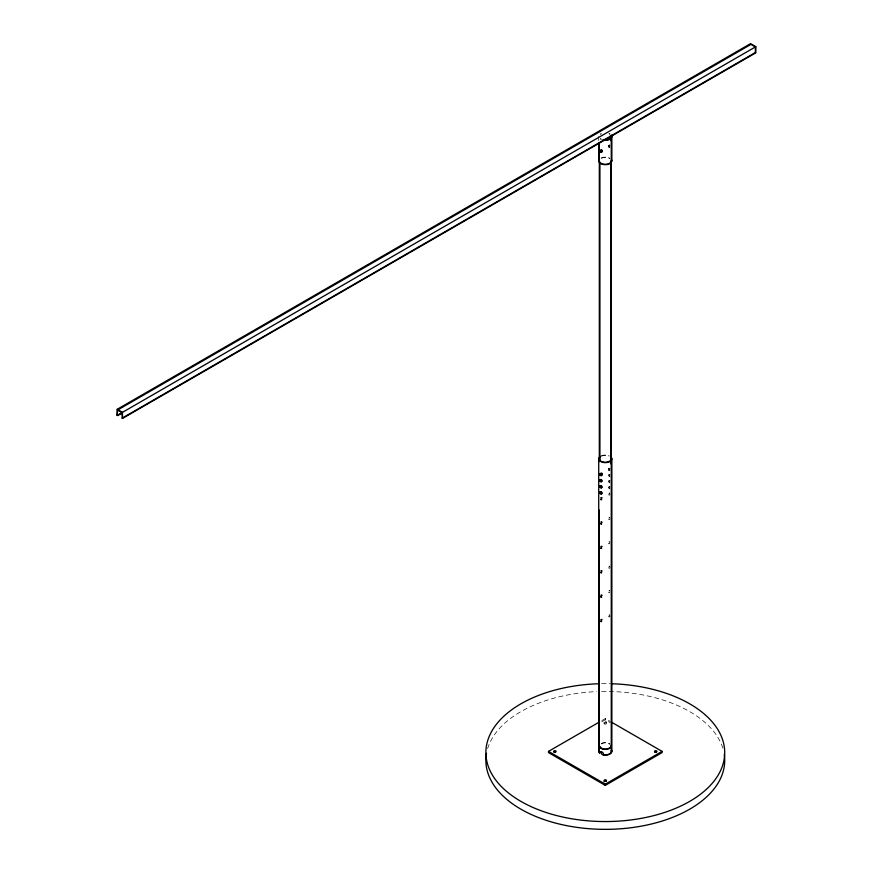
<?xml version="1.0" encoding="UTF-8"?>
<svg xmlns="http://www.w3.org/2000/svg" width="873" height="873" viewBox="0 0 873 873"><rect width="100%" height="100%" fill="white"/><g stroke="black" fill="none" stroke-linecap="round" stroke-linejoin="round"><path stroke-width="0.65" stroke-dasharray="4.37 3.27" d="M608.623 468.877L608.612 468.921A1.189 0.808 49 0 1 608.885 468.561M608.448 145.518L609.31 145.027M609.649 147.592L609.605 147.308M608.448 468.779L609.31 468.31A1.189 0.775 59 0 0 609.081 468.725M601.824 720.596L605.295 718.588L609.932 721.273M601.824 721.818L605.295 719.81L609.932 722.484M608.699 145.54A1.179 0.775 58.9 0 1 608.874 145.278L610.02 145.856L609.638 145.387M609.31 468.474L609.965 469.008M609.31 492.852L609.965 493.387M609.31 517.231L609.965 517.765M609.31 541.609L609.965 542.144M609.31 565.988L609.965 566.522M609.31 590.366L609.965 590.901M609.31 614.745L609.965 615.279M609.158 147.537L608.47 146.926M609.201 470.809L608.645 470.383M609.158 495.166L608.634 494.762M609.158 519.544L608.656 519.162M609.201 543.944L608.623 543.497M609.158 568.301L608.623 567.876M609.158 592.68L608.656 592.298M609.158 617.058L608.601 616.611M609.43 147.21L609.223 147.046A1.2 0.655 53 0 1 608.928 146.773L608.95 146.751A1.179 0.557 51.9 0 0 609.474 147.253M608.874 146.653L608.918 146.708A1.2 0.698 52.9 0 1 608.721 146.304M606.495 722.244L606.495 723.466A1.189 0.687 0 0 1 604.694 724.066A1.189 0.687 0 0 1 604.694 722.866A1.189 0.687 0 0 1 604.694 721.655A1.189 0.687 0 0 1 606.495 722.244A1.189 0.687 0 0 1 604.694 722.844A1.189 0.687 0 0 1 606.495 723.466M605.295 718.588L605.295 719.81M604.105 722.244L604.105 723.466M598.725 136.537L598.725 140.597M487.636 748.598A119.426 68.956 0 0 1 596.652 691.634M601.595 691.481A119.426 68.956 0 0 1 723.597 750.933M601.595 683.679A119.426 68.956 0 0 1 610.238 683.712M601.093 455.935A6.569 3.798 0 0 1 609.016 455.717M601.475 456.197A5.969 3.448 0 0 1 609.125 456.197M609.758 468.288A1.189 0.687 66.4 0 1 609.998 468.441M609.289 469.707A1.189 0.797 50.1 0 1 609.005 469.074M610.009 470.383A1.189 0.677 53.6 0 1 609.398 469.936M609.66 470.678A1.189 0.589 59.6 0 1 609.016 470.121M608.95 469.892A1.189 0.698 52.9 0 1 608.688 469.347M609.31 468.55A1.189 0.786 60.4 0 1 609.965 469.041M609.758 474.388A1.189 0.687 66.4 0 1 609.998 474.53M609.081 474.825A1.189 0.775 59 0 1 609.31 474.41L608.874 474.65A1.189 0.808 49 0 0 608.59 475.032M609.289 475.796A1.189 0.797 50.1 0 1 609.005 475.174M610.009 476.472A1.189 0.677 53.6 0 1 609.409 476.036M609.66 476.767A1.189 0.589 59.6 0 1 609.027 476.221M608.95 475.981A1.189 0.698 52.9 0 1 608.688 475.447M609.31 474.639A1.189 0.786 60.4 0 1 609.965 475.141M609.758 480.477A1.189 0.687 66.4 0 1 609.998 480.63M609.081 480.914A1.189 0.775 59 0 1 609.31 480.499L608.874 480.75A1.189 0.808 49 0 0 608.59 481.121M609.289 481.896A1.189 0.797 50.1 0 1 609.005 481.263M610.009 482.573A1.189 0.677 53.6 0 1 609.409 482.125M609.66 482.867A1.189 0.589 59.6 0 1 609.016 482.311M608.95 482.082A1.189 0.698 52.9 0 1 608.688 481.536M609.31 480.739A1.189 0.786 60.4 0 1 609.965 481.23M609.758 486.577A1.189 0.687 66.4 0 1 609.998 486.719M609.081 487.014A1.189 0.775 59 0 1 609.31 486.599L608.874 486.839A1.189 0.808 49 0 0 608.59 487.221M609.289 487.985A1.189 0.797 50.1 0 1 609.005 487.363M610.009 488.662A1.189 0.677 53.6 0 1 609.409 488.225M609.66 488.956A1.189 0.589 59.6 0 1 609.016 488.411M608.95 488.171A1.189 0.698 52.9 0 1 608.688 487.625M609.31 486.828A1.189 0.786 60.4 0 1 609.965 487.32M601.475 139.178A5.969 3.448 0 0 1 600.373 138.491M600.711 134.322A5.969 3.448 0 0 1 601.475 133.885M609.125 133.885A5.969 3.448 0 0 1 609.878 134.322M601.475 743.338A5.969 3.448 0 0 1 609.878 743.774M601.17 743.992A5.369 3.099 0 0 1 609.998 744.483M609.638 470.58A1.189 0.808 49 0 1 608.961 470.176M608.896 468.779A1.189 0.818 47.6 0 1 609.605 469.183M609.638 494.958A1.189 0.808 49 0 1 608.95 494.555M608.896 493.158A1.189 0.818 47.6 0 1 609.605 493.561M610.041 494.314A1.189 0.818 47.6 0 1 610.063 494.598M609.638 519.337A1.189 0.808 49 0 1 608.95 518.933M608.896 517.536A1.189 0.818 47.6 0 1 609.605 517.94M610.041 518.693A1.189 0.818 47.6 0 1 610.063 518.977M609.638 543.715A1.189 0.808 49 0 1 608.95 543.312M608.896 541.915A1.189 0.818 47.6 0 1 609.605 542.319M609.638 568.094A1.189 0.808 49 0 1 608.95 567.69M608.896 566.293A1.189 0.818 47.6 0 1 609.605 566.697M610.041 567.45A1.189 0.818 47.6 0 1 610.063 567.734M609.638 592.472A1.189 0.808 49 0 1 608.95 592.069M608.896 590.672A1.189 0.818 47.6 0 1 609.605 591.076M609.638 616.851A1.189 0.808 49 0 1 608.95 616.447M608.896 615.05A1.189 0.818 47.6 0 1 609.605 615.454M610.041 616.207A1.189 0.818 47.6 0 1 610.063 616.48M608.546 145.824A1.189 0.808 48.8 0 1 608.885 145.278M608.896 145.529A1.189 0.818 47.6 0 1 609.78 146.129M601.093 158.002A6.569 3.798 0 0 1 609.943 158.231M601.093 139.44A6.569 3.798 0 0 1 600.253 138.96M600.253 134.104A6.569 3.798 0 0 1 601.093 133.624M609.016 133.405A6.569 3.798 0 0 1 609.943 133.853M601.475 158.264A5.969 3.448 0 0 1 609.878 158.7M610.031 147.122A1.189 0.546 68.5 0 1 609.234 145.507A1.189 0.546 68.5 0 1 610.009 145.202"/><path stroke-width="1.31" d="M117.178 409.317L750.54 43.65L755.822 46.695L755.822 52.795L122.46 418.462L122.034 412.613L117.604 410.048L117.178 415.406L117.178 409.317L122.46 412.362L122.46 418.462M117.604 410.048L750.966 44.381L755.396 46.946L755.396 52.544L122.034 418.211M117.178 415.406L755.822 46.695M117.604 415.657L122.318 412.929M611.089 721.938L662.083 751.38L662.083 752.602L605.295 785.384L548.506 752.602L548.506 751.38L599.5 721.938M548.506 751.38L605.295 784.172L662.083 751.38M601.29 152.218L601.999 151.596A1.179 0.797 49.8 0 0 601.934 151.193A1.2 0.764 51.7 0 0 601.737 150.778A1.2 0.644 53 0 0 601.421 150.407L601.159 150.243A1.179 0.557 51.9 0 1 601.65 150.68L601.683 150.745M601.639 151.957L600.973 151.291M601.639 475.218L601.071 474.716M601.683 499.607L601.071 499.094M601.639 523.964L601.06 523.451M601.639 548.342L601.071 547.851M601.639 572.721L601.071 572.23M601.704 597.121L601.071 596.608M601.639 621.478L601.071 620.987M600.995 150.145L600.318 150.778L601.202 152.197M600.951 497.752L601.562 498.232M600.951 522.13L601.562 522.611M600.951 546.509L601.573 546.989M600.951 570.887L601.562 571.368M600.951 595.266L601.562 595.746M600.951 619.644L601.562 620.125M601.573 473.864L600.995 473.395A1.189 0.677 53 0 1 601.617 473.832M600.515 474.759L600.329 474.137M600.493 480.805L600.329 480.205M600.515 486.948L600.34 486.359M600.515 493.049L600.329 492.416M611.864 136.537L611.864 160.916M611.864 458.838L611.864 751.38M611.264 136.537L611.264 751.38M610.674 136.537L610.674 140.618M610.674 162.443L610.674 463.759M605.295 784.172L605.295 785.384M599.926 162.443L599.926 461.031M599.325 143.303L599.325 461.566M599.325 510.116L599.325 751.38M598.725 143.303L598.725 160.916M598.725 458.838L598.725 751.38M724.284 754.458A119.426 68.956 0 0 1 604.269 829.35A119.426 68.956 0 0 1 486.512 753.279M611.471 683.745A119.426 68.956 0 0 1 707.676 788.101A119.426 68.956 0 0 1 502.913 788.101A119.426 68.956 0 0 1 599.118 683.745M604.105 781.804A1.189 0.687 0 0 1 606.277 781.335M554.071 752.068A1.189 0.687 0 0 1 555.599 752.068M654.99 752.068A1.189 0.687 0 0 1 656.518 752.068M610.707 456.688A6.569 3.798 0 0 1 609.496 461.762A6.569 3.798 0 0 1 600.646 461.522A6.569 3.798 0 0 1 600.253 456.415M611.558 750.234A6.569 3.798 0 0 1 609.692 754.196A6.569 3.798 0 0 1 602.654 754.85L603.112 754.588A5.969 3.448 0 0 0 609.147 754.01A5.969 3.448 0 0 0 611.144 750.671M599.325 749.798A6.569 3.798 0 0 0 599.282 752.897L599.74 752.635A5.969 3.448 0 0 1 599.336 751.129M610.773 457.474A5.969 3.448 0 0 1 605 462.286A5.969 3.448 0 0 1 600.078 457.168M601.573 475.327A1.189 0.797 50.2 0 1 601.29 475.698M600.842 475.709A1.189 0.775 60.4 0 1 600.209 475.218M600.013 475.054A1.189 0.666 66.4 0 1 599.816 474.312M599.958 473.853A1.189 0.546 68.2 0 1 600.1 473.635M600.515 473.581A1.189 0.6 59.7 0 1 601.148 474.126M601.213 474.366A1.189 0.698 53.5 0 1 601.475 474.912M601.279 475.414A1.189 0.808 49 0 1 600.58 475.01M601.803 473.974A1.189 0.808 49 0 1 602.075 474.596M600.329 473.526A1.189 0.578 60.9 0 1 600.526 473.395M601.279 475.479A1.189 0.687 67.1 0 1 600.679 474.923M601.934 475.032A1.189 0.775 59 0 1 601.715 475.458M601.573 481.416A1.189 0.797 50.2 0 1 601.29 481.787M600.842 481.798A1.189 0.775 60.4 0 1 600.209 481.307M600.024 481.154A1.189 0.666 66.4 0 1 599.816 480.412M599.958 479.943A1.189 0.546 68.2 0 1 600.1 479.735M600.515 479.681A1.189 0.6 59.7 0 1 601.148 480.226M601.213 480.456A1.189 0.698 53.5 0 1 601.475 481.012M601.737 480.161A1.189 0.808 49 0 1 602.01 480.783M600.94 479.452A1.189 0.677 53 0 1 601.617 479.921M600.329 479.615A1.189 0.578 60.9 0 1 600.526 479.495M601.279 481.58A1.189 0.687 67.1 0 1 600.679 481.012M601.934 481.132A1.189 0.775 59 0 1 601.715 481.547M601.573 487.516A1.189 0.797 50.2 0 1 601.29 487.887M600.842 487.898A1.189 0.775 60.4 0 1 600.209 487.407M600.024 487.243A1.189 0.666 66.4 0 1 599.816 486.512M599.958 486.043A1.189 0.546 68.2 0 1 600.1 485.825M600.515 485.77A1.189 0.6 59.7 0 1 601.148 486.316M601.213 486.556A1.189 0.698 53.5 0 1 601.475 487.101M601.737 486.25A1.189 0.808 49 0 1 602.021 486.883M600.94 485.552A1.189 0.677 53 0 1 601.617 486.021M600.329 485.715A1.189 0.578 60.9 0 1 600.526 485.584M601.279 487.669A1.189 0.687 67.1 0 1 600.679 487.112M601.934 487.221A1.189 0.775 59 0 1 601.715 487.647M601.573 493.605A1.189 0.797 50.2 0 1 601.29 493.976M600.842 493.987A1.189 0.775 60.4 0 1 600.209 493.496M600.024 493.343A1.189 0.666 66.4 0 1 599.816 492.601M599.958 492.132A1.189 0.546 68.2 0 1 600.1 491.925M600.515 491.87A1.189 0.6 59.7 0 1 601.148 492.416M601.213 492.645A1.189 0.698 53.5 0 1 601.475 493.201M601.737 492.35A1.189 0.808 49 0 1 602.021 492.972M600.94 491.641A1.189 0.677 53 0 1 601.617 492.11M600.329 491.805A1.189 0.578 60.9 0 1 600.526 491.685M601.279 493.769A1.189 0.687 67.1 0 1 600.679 493.201M601.934 493.321A1.189 0.775 59 0 1 601.715 493.736M599.904 753.192A2.379 0.786 75.6 0 1 599.871 752.602M600.035 751.817A2.379 0.786 75.6 0 1 600.919 752.1A2.379 0.786 75.6 0 1 601.715 754.283M599.424 752.199A2.379 1.801 34.7 0 1 602.086 752.057A2.379 1.801 34.7 0 1 603.45 754.523M610.991 135.49A5.969 3.448 0 0 1 609.518 138.971A5.969 3.448 0 0 1 603.483 139.822M611.144 745.28A5.969 3.448 0 0 1 605.6 749.427A5.969 3.448 0 0 1 599.358 745.629M610.413 135.588A5.369 3.099 0 0 1 609.092 138.731A5.369 3.099 0 0 1 603.669 139.494M609.998 747.495A5.369 3.099 0 0 1 604.498 749.056A5.369 3.099 0 0 1 600.035 746.622M601.377 473.122A1.189 0.818 47.6 0 1 602.075 473.515M601.279 499.793A1.189 0.808 49 0 1 600.569 499.389M601.377 497.501A1.189 0.818 47.6 0 1 602.075 497.894M601.279 524.171A1.189 0.808 49 0 1 600.569 523.767M601.377 521.879A1.189 0.818 47.6 0 1 602.075 522.272M601.279 548.55A1.189 0.808 49 0 1 600.569 548.135M601.377 546.258A1.189 0.818 47.6 0 1 602.075 546.651M601.279 572.928A1.189 0.808 49 0 1 600.569 572.524M601.377 570.636A1.189 0.818 47.6 0 1 602.075 571.029M601.279 597.307A1.189 0.808 49 0 1 600.569 596.892M601.377 595.015A1.189 0.818 47.6 0 1 602.075 595.408M601.279 621.685A1.189 0.808 49 0 1 600.569 621.27M601.377 619.394A1.189 0.818 47.6 0 1 602.075 619.786M601.377 149.872A1.189 0.818 47.6 0 1 602.25 150.483M611.558 159.759A6.569 3.798 0 0 1 604.967 164.702A6.569 3.798 0 0 1 599.271 159.41M611.329 135.031A6.569 3.798 0 0 1 609.943 139.211A6.569 3.798 0 0 1 602.686 140.018M611.231 160.556A5.969 3.448 0 0 1 605.6 164.353A5.969 3.448 0 0 1 599.325 160.916M604.694 781.106A1.189 0.687 0 0 0 606.495 780.506A1.189 0.687 0 0 0 604.694 779.916A1.189 0.687 0 0 0 604.694 781.106M554.246 751.98A1.189 0.687 0 0 0 556.036 751.38A1.189 0.687 0 0 0 554.246 750.78A1.189 0.687 0 0 0 554.246 751.98M655.154 751.98A1.189 0.687 0 0 0 656.943 751.38A1.189 0.687 0 0 0 655.154 750.78A1.189 0.687 0 0 0 655.154 751.98M599.762 151.345A1.189 0.808 49.7 0 0 601.442 152.306A1.189 0.808 49.7 0 0 600.864 150.494A1.189 0.808 49.7 0 0 599.762 151.345"/></g></svg>
